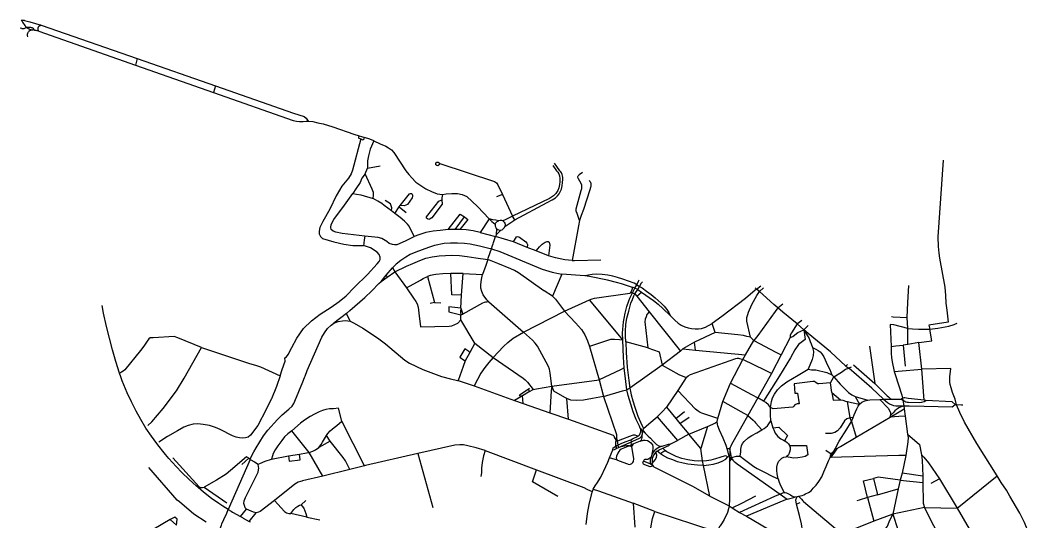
# Model space of a CAD drawing. Header units: millimetres. Extents: x 100812 to 106283, y 188082 to 193781.
# Drawn here: x 101367 to 105439, y 191755 to 193781 of the extents above; entities that cross this region are included whole.
import ezdxf

# ---------------------------------------------------------------- set-up
doc = ezdxf.new("R2010")
doc.units = ezdxf.units.MM
doc.layers.add('Layer1', color=7, linetype='Continuous')

msp = doc.modelspace()

# ---------------------------------------------------------------- linework, layer by layer
at = {"layer": 'Layer1'}
for p, q in [((101451.81, 193760.26), (101839.92, 193625.31)), ((101423.72, 193740.1), (101418.51, 193741.24)), ((101442.31, 193736.45), (101832.51, 193599.59)), ((101839.92, 193625.31), (101832.51, 193599.59)), ((101832.51, 193599.59), (102147.25, 193489.19)), ((101839.92, 193625.31), (102156.02, 193515.13)), ((102156.02, 193515.13), (102147.25, 193489.19)), ((102769.7, 193182.55), (102819.83, 193192.74)), ((102759.68, 193159.47), (102769.7, 193182.55)), ((103313.89, 193077.25), (103290.67, 193067.24)), ((103313.89, 193077.25), (103355.15, 192989.57)), ((102880.22, 192999.98), (102897.41, 193026.15)), ((102897.41, 193026.15), (102901.82, 193032.87)), ((102897.41, 193026.15), (102924.79, 193003.76)), ((102880.22, 192999.98), (102866.47, 193010.16)), ((103122.95, 192935.74), (103160.31, 192986.74)), ((103363.83, 192974.9), (103355.15, 192989.57)), ((103260.8, 192978.69), (103224.78, 192922.95)), ((103324.09, 192947.3), (103363.83, 192974.9)), ((103122.95, 192935.74), (103095.48, 192934.69)), ((103142.54, 192934.99), (103122.95, 192935.74)), ((103224.78, 192922.95), (103286.63, 192906.86)), ((103290.26, 192914.87), (103286.63, 192906.86)), ((103358.3, 192885.51), (103286.63, 192906.86)), ((103290.26, 192914.87), (103290.92, 192937.84)), ((103290.26, 192914.87), (103307.13, 192932.4)), ((103414.29, 192862.9), (103358.3, 192885.51)), ((103449.66, 192849.67), (103414.29, 192862.9)), ((103500.04, 192829.09), (103449.66, 192849.67)), ((102824.2, 192725.46), (102845.09, 192750.33)), ((102824.2, 192725.46), (102848.43, 192742.23)), ((102845.09, 192750.33), (102870.71, 192780.81)), ((102845.09, 192750.33), (102848.43, 192742.23)), ((102848.43, 192742.23), (102879.88, 192764.01)), ((102870.71, 192780.81), (102879.88, 192764.01)), ((102879.88, 192764.01), (102926.23, 192700.08)), ((103012.18, 192745.28), (103040.49, 192640.57)), ((103156.23, 192757.17), (103106.04, 192757.59)), ((103149.35, 192669.46), (103156.23, 192757.17)), ((103156.23, 192757.17), (103234.26, 192753.65)), ((103553.77, 192754.46), (103516.7, 192665.74)), ((103646.38, 192748.18), (103553.77, 192754.46)), ((103848.91, 192698.43), (103856.23, 192712.41)), ((103856.23, 192712.41), (103867.77, 192705.71)), ((103860.36, 192693.6), (103867.77, 192705.71)), ((104339.89, 192694.84), (104357.07, 192708.05)), ((103146.46, 192617.96), (103149.35, 192669.46)), ((103838.75, 192680.08), (103831.5, 192679.01)), ((103838.75, 192680.08), (103848.91, 192698.43)), ((103838.75, 192680.08), (103848.93, 192674.98)), ((103860.36, 192693.6), (103848.91, 192698.43)), ((103848.93, 192674.98), (103860.36, 192693.6)), ((103848.93, 192674.98), (103856.31, 192666.34)), ((103856.31, 192666.34), (103876.18, 192682.49)), ((103856.31, 192666.34), (103905.96, 192602.92)), ((103860.36, 192693.6), (103876.18, 192682.49)), ((104334.17, 192699.58), (104339.89, 192694.84)), ((104351.69, 192684.38), (104339.89, 192694.84)), ((104351.69, 192684.38), (104367.68, 192699.02)), ((103040.49, 192640.57), (103022.94, 192636.72)), ((103040.49, 192640.57), (103064.92, 192638.8)), ((103259.75, 192642.55), (103398.51, 192520.64)), ((104426.19, 192618.46), (104446.3, 192634.76)), ((102684.12, 192596.13), (102633.53, 192556.32)), ((102699.16, 192565.56), (102684.12, 192596.13)), ((103145.59, 192591.28), (103154.33, 192593.43)), ((103145.61, 192569.82), (103145.59, 192591.28)), ((103146.46, 192617.96), (103154.33, 192593.43)), ((103398.51, 192520.64), (103564.82, 192605.65)), ((103905.96, 192602.92), (104032.51, 192444.03)), ((104950.29, 192535.39), (104947.97, 192580.25)), ((104172.88, 192519.09), (104160.65, 192555.01)), ((104504.08, 192554.57), (104530.81, 192530.14)), ((104172.88, 192519.09), (104089.22, 192480.01)), ((104315.36, 192499.86), (104329.1, 192487.38)), ((104475.31, 192499.31), (104439.04, 192429.65)), ((104951.11, 192470.66), (104950.29, 192535.39)), ((103202.15, 192476.09), (103182.85, 192438.61)), ((103202.15, 192476.09), (103276.23, 192417.81)), ((103665.41, 192462.53), (103704.94, 192328.52)), ((103900.48, 192457.15), (103811.93, 192482.04)), ((104089.22, 192480.01), (104042.94, 192452.71)), ((104093.06, 192447.4), (104089.22, 192480.01)), ((104295.57, 192429.5), (104329.1, 192487.38)), ((104795.93, 192464.39), (104818.17, 192313.3)), ((104951.11, 192470.66), (104932.16, 192468.56)), ((104932.16, 192468.56), (104940.52, 192383.32)), ((104995.11, 192478.6), (104951.11, 192470.66)), ((105006.89, 192371.84), (104995.11, 192478.6)), ((103182.85, 192438.61), (103163.86, 192404.52)), ((104032.51, 192444.03), (103959.04, 192387.64)), ((104032.51, 192444.03), (104042.94, 192452.71)), ((104042.94, 192452.71), (104093.06, 192447.4)), ((104093.06, 192447.4), (104295.57, 192429.5)), ((104285.15, 192409.61), (104295.57, 192429.5)), ((104439.04, 192429.65), (104400.18, 192353.67)), ((103959.04, 192387.64), (103828.86, 192294.5)), ((104234.34, 192314.52), (104285.15, 192409.61)), ((104707.16, 192390.54), (104701.17, 192383.76)), ((104701.17, 192383.76), (104712.14, 192375.21)), ((104721.68, 192379.34), (104712.14, 192375.21)), ((104730.86, 192388.4), (104818.17, 192313.3)), ((104056.25, 192337.02), (104022.2, 192284.49)), ((104400.18, 192353.67), (104345.81, 192255.51)), ((104638.32, 192316.49), (104651.93, 192340.68)), ((104644.27, 192348.54), (104651.93, 192340.68)), ((105016.9, 192245.71), (105006.89, 192371.84)), ((103134.85, 192325.67), (103200.5, 192304.08)), ((103200.5, 192304.08), (103363.1, 192244.6)), ((103417.6, 192290.21), (103423.75, 192293.86)), ((103513.15, 192302.09), (103704.94, 192328.52)), ((103704.94, 192328.52), (103722.04, 192261.01)), ((103828.86, 192294.5), (103816.9, 192288.37)), ((104203.62, 192240.07), (104234.34, 192314.52)), ((104644.26, 192276.65), (104638.32, 192316.49)), ((103388.01, 192259.64), (103363.1, 192244.6)), ((103395.65, 192264.26), (103388.01, 192259.64)), ((103398.22, 192232.66), (103395.65, 192264.26)), ((103417.6, 192290.21), (103423.02, 192281.17)), ((103423.02, 192281.17), (103438.5, 192288.93)), ((103580.29, 192169.26), (103573.73, 192252.46)), ((104022.2, 192284.49), (103976.21, 192217.69)), ((104345.81, 192255.51), (104305.16, 192183.85)), ((104367.73, 192242.19), (104345.81, 192255.51)), ((104644.26, 192276.65), (104678.73, 192246.68)), ((104737.74, 192260.14), (104755.61, 192229.51)), ((104737.74, 192260.14), (104789.36, 192245.35)), ((104923.15, 192249.91), (104929.43, 192254.63)), ((104929.43, 192254.63), (104930.71, 192246.01)), ((103363.1, 192244.6), (103398.22, 192232.66)), ((103398.22, 192232.66), (103505.17, 192195.18)), ((103976.21, 192217.69), (104014.15, 192172.28)), ((104183.84, 192171.57), (104203.62, 192240.07)), ((104718.01, 192175), (104706.84, 192240.62)), ((104837.37, 192248.94), (104853.07, 192249.88)), ((104923.15, 192249.91), (104930.71, 192246.01)), ((104930.71, 192246.01), (104934.24, 192223.45)), ((104934.24, 192223.45), (104935.77, 192210.92)), ((105023.42, 192245.23), (105016.9, 192245.71)), ((105142.48, 192228.69), (105146.66, 192227.23)), ((103505.17, 192195.18), (103580.29, 192169.26)), ((103938.33, 192178.14), (104020.82, 192082.91)), ((104014.15, 192172.28), (104049.15, 192200.69)), ((104014.15, 192172.28), (104030.95, 192152.19)), ((104030.95, 192152.19), (104067.41, 192176.94)), ((104181.06, 192159.68), (104183.84, 192171.57)), ((104729.7, 192176.33), (104718.01, 192175)), ((104722.75, 192160.19), (104718.01, 192175)), ((104722.75, 192160.19), (104729.7, 192176.33)), ((104742.85, 192096.62), (104879.07, 192177.28)), ((104879.07, 192177.28), (104880.51, 192183.75)), ((104935.77, 192210.92), (104939.46, 192180.94)), ((104939.46, 192180.94), (104949.59, 192109.3)), ((102757.88, 191981.16), (102665.58, 192161.72)), ((103882.45, 192122.52), (103883.42, 192132.22)), ((104030.95, 192152.19), (104067.1, 192108.95)), ((104067.1, 192108.95), (104142.04, 192140.25)), ((104142.04, 192140.25), (104114.72, 192050.13)), ((104397.51, 192162.35), (104406.04, 192133.8)), ((104722.75, 192160.19), (104742.85, 192096.62)), ((102533.28, 192035.3), (102463.64, 192122.53)), ((102618.68, 192080.08), (102603.62, 192103.5)), ((103772.84, 192082.59), (103774.22, 192093.94)), ((103774.22, 192093.94), (103777.73, 192082.22)), ((104067.1, 192108.95), (104020.82, 192082.91)), ((104114.72, 192050.13), (104067.1, 192108.95)), ((102618.68, 192080.08), (102573.18, 192054.5)), ((103771.77, 192060.69), (103773.97, 192050.32)), ((103772.84, 192082.59), (103777.73, 192082.22)), ((103782.25, 192054.12), (103773.97, 192050.32)), ((103777.73, 192082.22), (103780.19, 192064.53)), ((103780.19, 192064.53), (103782.25, 192054.12)), ((103794.09, 192059.42), (103782.25, 192054.12)), ((103833.29, 192076.96), (103794.09, 192059.42)), ((103835.53, 192066.11), (103826.49, 192062.18)), ((103826.49, 192062.18), (103836.96, 192059.08)), ((103832.21, 192086.37), (103833.29, 192076.96)), ((103835.53, 192066.11), (103833.29, 192076.96)), ((103842.97, 192069.33), (103835.53, 192066.11)), ((103836.96, 192059.08), (103835.53, 192066.11)), ((103869.97, 192081.05), (103842.97, 192069.33)), ((103972.17, 192041.38), (103961.35, 192052.18)), ((103991.47, 192067.72), (104020.82, 192082.91)), ((104121.88, 192000.44), (104114.72, 192050.13)), ((104233.86, 192054.94), (104232.8, 192049.89)), ((104664.4, 192048.38), (104658.68, 192051.69)), ((102289.75, 192011.26), (102262.03, 191986.2)), ((102295.44, 192006.98), (102289.75, 192011.26)), ((102381.69, 192008.21), (102449.85, 192020.58)), ((102449.85, 192020.58), (102494.36, 192028.33)), ((102588.6, 191939.29), (102533.28, 192035.3)), ((102972.46, 192030.2), (103033.71, 191811.93)), ((103244.41, 192042.52), (103451.55, 191964.78)), ((103746.64, 192013.55), (103759.27, 192045.07)), ((103778.87, 192004.03), (103746.64, 192013.55)), ((103938.92, 192040.15), (103933.13, 192035.89)), ((103952.42, 192029.45), (103938.92, 192040.15)), ((104224.47, 192017.72), (104229.07, 192018.01)), ((104241.16, 192008.07), (104239.52, 192015.05)), ((104640.98, 192027.85), (104619.12, 192043.29)), ((104637.28, 192013.92), (104638.4, 192018.11)), ((104942.28, 192023.16), (104927.32, 191951.53)), ((102295.44, 192006.98), (102207.1, 191804.31)), ((102757.88, 191981.16), (102698.04, 191965.86)), ((103913.27, 191987.9), (103883.21, 191999.67)), ((103913.27, 191987.9), (103919.86, 191983.42)), ((103919.86, 191983.42), (103919.2, 191990.53)), ((103919.86, 191983.42), (103923.01, 191979.41)), ((104126.22, 191982.1), (104121.88, 192000.44)), ((104151.49, 191858.28), (104126.22, 191982.1)), ((102698.04, 191965.86), (102588.6, 191939.29)), ((104811.59, 191929.76), (104828.94, 191863.01)), ((104927.32, 191951.53), (104920.22, 191922.22)), ((105010.77, 191939.64), (104927.32, 191951.53)), ((105010.77, 191939.64), (105011.04, 191912.88)), ((105079.21, 191928.25), (105043.61, 191909.09)), ((105079.21, 191928.25), (105149.51, 191809.81)), ((105149.51, 191809.81), (105311.46, 191940.7)), ((102110.58, 191894.52), (102201.69, 191831.04)), ((103680.27, 191886.6), (103676.9, 191877.2)), ((104828.94, 191863.01), (104912.1, 191887.81)), ((104912.1, 191887.81), (104890.05, 191786.11)), ((104920.22, 191922.22), (104912.1, 191887.81)), ((104920.22, 191922.22), (105011.04, 191912.88)), ((104435.43, 191866.84), (104464.22, 191845.92)), ((104497.97, 191855.42), (104503.76, 191856.87)), ((104503.76, 191856.87), (104509.57, 191857.97)), ((104828.94, 191863.01), (104787.73, 191852.78)), ((104787.73, 191852.78), (104813.5, 191757.75)), ((102257.18, 191775.81), (102280.57, 191806.19)), ((102500.89, 191822.72), (102520.57, 191840.68)), ((103842.43, 191829.69), (103848.1, 191733.62)), ((103929.2, 191796.65), (103842.43, 191829.69)), ((104229.11, 191819.37), (104240.98, 191811.49)), ((104515.37, 191830.74), (104502.03, 191825.59)), ((105017.48, 191812.99), (104890.05, 191786.11)), ((105017.48, 191812.99), (105149.51, 191809.81)), ((101973.3, 191764.19), (101906.72, 191724.8)), ((101998.29, 191741.32), (101973.3, 191764.19)), ((102291.86, 191756.55), (102319.28, 191791.48)), ((102524.65, 191773.61), (102460.25, 191787.72)), ((102524.65, 191773.61), (102576.83, 191762.52)), ((104271.11, 191791.89), (104299.04, 191777.28)), ((104890.05, 191786.11), (104813.5, 191757.75)), ((104890.05, 191786.11), (104958.89, 191577.72)), ((104813.5, 191757.75), (104729.57, 191723.01))]:
    msp.add_line(p, q, dxfattribs=at)
for points in [[(101393.82, 193751.5), (101391.97, 193752.32), (101390.53, 193753.9), (101388.9, 193755.88), (101386.84, 193758.58), (101377.39, 193772.44), (101375.37, 193775.29), (101373.12, 193777.89), (101371.17, 193780.73), (101374.7, 193780.66), (101377.18, 193780.46), (101379.8, 193780.5), (101382.65, 193780.44), (101384.43, 193779.88), (101405.59, 193774.34), (101451.81, 193760.26)], [(101451.81, 193760.26), (101447.27, 193758.24), (101445.6, 193757.46), (101444.29, 193756.77), (101443.08, 193755.93), (101441.74, 193754.78), (101440.26, 193752.92), (101439.33, 193751.37), (101438.68, 193749.49), (101438.13, 193747.65), (101438.1, 193745.94), (101438.31, 193743.98), (101438.86, 193742.04), (101439.44, 193740.35), (101440.27, 193738.87), (101441.24, 193737.58), (101442.31, 193736.45)], [(101367.07, 193749.82), (101371.78, 193748.05), (101374.36, 193747.35), (101377.37, 193747.06), (101380.02, 193747.15), (101382.75, 193747.33), (101385.79, 193748.22), (101388.76, 193749.55), (101393.82, 193751.5)], [(101393.82, 193751.5), (101395.9, 193751.99), (101398.2, 193752.51), (101401.64, 193752.73), (101404.07, 193752.74), (101406.72, 193752.44), (101409.36, 193752.05), (101411.84, 193751.43), (101413.95, 193750.64), (101416.78, 193749.26), (101418.93, 193747.8), (101421.32, 193744.89), (101423.72, 193740.1)], [(101393.82, 193751.5), (101396.8, 193748.69), (101399.78, 193746.75), (101403.34, 193745.13), (101406.75, 193743.68), (101410.23, 193742.63), (101413.54, 193741.95), (101418.51, 193741.24)], [(101418.51, 193741.24), (101414.79, 193740.94), (101411.56, 193740.46), (101408.75, 193739.66), (101406.11, 193738.32), (101404, 193736.95), (101402.55, 193735.75), (101401.02, 193734.11), (101399.24, 193731.84), (101397.96, 193729.84), (101397.06, 193727.99), (101396.28, 193725.7), (101395.85, 193723.85), (101395.72, 193721.22), (101395.77, 193718.69), (101396.07, 193713.97)], [(101442.31, 193736.45), (101435.22, 193737.97), (101431.39, 193738.4), (101426.71, 193739.37), (101423.72, 193740.1)], [(102156.02, 193515.13), (102470.23, 193405.71), (102513.82, 193391.19), (102521.54, 193384.76), (102529.26, 193372.54)], [(102147.25, 193489.19), (102469.83, 193376.05), (102482.29, 193372.53), (102495.16, 193371.25), (102509.32, 193371.25), (102521.54, 193372.53), (102529.26, 193372.54)], [(102529.26, 193372.54), (102549.21, 193371.26), (102569.16, 193366.75), (102589.75, 193361.6), (102628.88, 193349.97), (102714.68, 193320.16), (102735.65, 193313.87)], [(102735.65, 193313.87), (102733.42, 193307.49), (102733.42, 193305.13), (102734.6, 193303.56), (102742.48, 193300.87)], [(102735.65, 193313.87), (102745.75, 193310.85), (102757.77, 193306.7)], [(102742.48, 193300.87), (102708.54, 193174.65), (102703.16, 193159.85), (102693.19, 193142.77), (102666.39, 193109.62), (102656.18, 193094.06), (102643.4, 193071.12), (102617.58, 193017.81), (102588.45, 192967.05), (102576.43, 192943.6), (102573.6, 192928.79), (102574.35, 192917.56), (102579.68, 192907.09), (102588.07, 192899.17), (102633.12, 192885.82), (102674.36, 192876.31), (102710.01, 192870.65), (102753.56, 192870.83)], [(102742.48, 193300.87), (102750.7, 193298.07), (102753.05, 193298.47), (102755.8, 193300.81), (102757.77, 193306.7)], [(102794.42, 193293.03), (102778.18, 193300), (102757.77, 193306.7)], [(102794.42, 193293.03), (102780.66, 193260.19), (102773.02, 193232.45), (102768.69, 193212.34), (102769.7, 193182.55)], [(102794.42, 193293.03), (102820.42, 193281.53), (102843.8, 193271.78), (102854.72, 193265.13), (102865.64, 193257.21), (102875.78, 193246.73), (102923.63, 193172.39), (102935.55, 193157.33), (102947.79, 193143.6), (102964.87, 193127.08), (102984.24, 193112.6), (103004.87, 193099.64), (103027.29, 193088.22), (103050.71, 193079.37), (103072.67, 193076.02)], [(103061.85, 193201.66), (103057.77, 193196.06), (103053.7, 193193.01), (103049.38, 193194.02), (103045.05, 193196.82), (103044.8, 193201.91), (103046.58, 193205.48), (103049.89, 193207.01), (103055.23, 193206.75), (103058.03, 193204.21), (103061.85, 193201.66)], [(103061.85, 193201.66), (103281.89, 193128.55), (103289.54, 193123.22), (103294.9, 193116.11), (103313.89, 193077.25)], [(103517.16, 193193.55), (103532.38, 193172.3), (103537.27, 193166.34), (103541.87, 193159.48), (103544.68, 193151.58), (103545.97, 193141.64), (103545.75, 193127.64), (103544.24, 193116.41), (103541.98, 193102.9), (103537.42, 193092.44), (103529.81, 193080.21), (103520.67, 193071.51), (103503.9, 193060.52), (103355.15, 192989.57)], [(103363.83, 192974.9), (103494.77, 193044.45), (103515.36, 193054.95), (103527.81, 193063.64), (103536.7, 193071.8), (103543.05, 193078.95), (103547.86, 193087.38), (103552.42, 193098.6), (103554.94, 193111.08), (103556.95, 193124.59), (103557.69, 193136.83), (103557.67, 193144.98), (103556.64, 193152.63), (103554.85, 193157.72), (103552.29, 193163.57), (103549.48, 193168.15), (103545.87, 193172.3), (103524.5, 193202.98)], [(105092.88, 193215.88), (105072.41, 192905.82), (105073.37, 192865.96), (105075.5, 192840.25), (105078.1, 192819.76), (105099.9, 192702.6), (105103.07, 192669.14), (105104.49, 192637.25), (105107.69, 192609.86), (105113.37, 192561.3), (105036, 192549.19), (105039.33, 192532.16)], [(102759.68, 193159.47), (102746.05, 193142.05), (102739.95, 193125.73), (102721.66, 193099.72), (102709.71, 193080.34)], [(102792.66, 193060.54), (102793.16, 193073.29), (102794.17, 193084.24), (102788.56, 193098), (102759.68, 193159.47)], [(103625.7, 192970.99), (103615.66, 192999.42), (103612.35, 193009.86), (103612.34, 193018.27), (103632.66, 193093.02), (103634.53, 193101.42), (103634.66, 193108.25), (103634.07, 193114.73), (103631.6, 193120.48), (103621.67, 193140.1), (103619.12, 193145.34), (103618.93, 193149.36), (103619.62, 193152.32), (103621.91, 193155.14), (103624.08, 193156.9), (103637.1, 193166.58)], [(103663.96, 193134.58), (103667.46, 193129.68), (103669.51, 193125.94), (103671.2, 193119.4), (103671.66, 193113.8), (103671.5, 193111.87), (103670.31, 193105.32), (103667.46, 193096.06), (103640.93, 193016.7), (103631.93, 192991.16), (103625.7, 192970.99)], [(102757.96, 192908.09), (102667.31, 192919.46), (102640.83, 192924.6), (102630.65, 192928.45), (102623.02, 192934.84), (102621.26, 192942.77), (102622.3, 192956.03), (102634.05, 192975.93), (102676.04, 193033.9), (102703.29, 193071.5), (102709.71, 193080.34)], [(102709.71, 193080.34), (102725.49, 193078.06), (102742.53, 193075.02), (102792.66, 193060.54)], [(102901.82, 193032.87), (102939.43, 193079.55), (102943.25, 193081.08), (102947.06, 193080.32), (102949.61, 193078.53), (102951.14, 193074.47), (102951.14, 193069.62), (102949.62, 193063.76), (102930.56, 193036.22), (102923.95, 193033.41), (102916.83, 193031.1), (102901.82, 193032.87)], [(103072.67, 193076.02), (103069.69, 193062.61), (103069.44, 193055.72)], [(103072.67, 193076.02), (103086.72, 193079.19), (103109.62, 193080.98), (103132.51, 193081.27), (103151.6, 193077.2), (103169.92, 193068.06), (103213.2, 193027.83), (103260.8, 192978.69)], [(102866.47, 193010.16), (102836.44, 193032.04), (102826.76, 193040.95), (102811.49, 193050.11), (102792.66, 193060.54)], [(102866.47, 193010.16), (102867.23, 193023.15), (102865.44, 193030.3), (102862.13, 193038.95), (102840.75, 193052.94)], [(103069.44, 193055.72), (103070.47, 193037.37), (103028.79, 192982.54), (103022.95, 192978.71), (103016.84, 192975.65), (103010.99, 192977.93), (103007.68, 192981.51), (103007.93, 192986.34), (103013.52, 192993.75), (103057.24, 193049.34), (103069.44, 193055.72)], [(102957.62, 192906.53), (102937.24, 192948.81), (102930.87, 192956.7), (102918.14, 192969.43), (102901.6, 192984.2), (102880.22, 192999.98)], [(103095.48, 192934.69), (103143.77, 192997.69), (103160.31, 192986.74)], [(103160.31, 192986.74), (103174.06, 192975.29), (103142.54, 192934.99)], [(103355.15, 192989.57), (103340.81, 192982.47), (103333.39, 192978.59), (103325.17, 192974.98), (103315.94, 192970.09)], [(103260.8, 192978.69), (103270.86, 192967.97), (103278.06, 192961.74), (103285.05, 192956.21)], [(103299.21, 192970.53), (103286.9, 192972.45), (103275.58, 192974.48), (103260.8, 192978.69)], [(103285.05, 192956.21), (103284.64, 192951.99), (103285.43, 192948.08), (103287.02, 192943.36), (103289.42, 192939.15), (103290.92, 192937.84)], [(103285.05, 192956.21), (103286.57, 192961.22), (103289.68, 192965.22), (103292.8, 192968.14), (103299.21, 192970.53)], [(103315.94, 192970.09), (103311.23, 192971.4), (103304.32, 192971.52), (103299.21, 192970.53)], [(103307.13, 192932.4), (103312.54, 192934.5), (103319.07, 192939.29), (103322.18, 192942.69), (103324.09, 192947.3)], [(103315.94, 192970.09), (103320.63, 192965.56), (103323.33, 192960.74), (103324.71, 192954.32), (103324.09, 192947.3)], [(103625.7, 192970.99), (103621.5, 192949.81), (103596.17, 192810.26)], [(102757.96, 192908.09), (102756.3, 192892.98), (102754.76, 192880.58), (102754.53, 192879.08), (102753.56, 192870.83)], [(102957.62, 192906.53), (102956.05, 192905.74), (102921.72, 192888.32), (102887.49, 192873.79), (102877.8, 192872.71), (102869.7, 192874.23), (102857.48, 192879.1), (102846.8, 192886.77), (102827.21, 192899.07), (102812.7, 192902.66), (102757.96, 192908.09)], [(103095.48, 192934.69), (103062.16, 192931.86), (103034.94, 192928.02), (103005.18, 192923.14), (102976.95, 192914.2), (102957.62, 192906.53)], [(103224.78, 192922.95), (103196.22, 192929.96), (103167.73, 192933.74), (103142.54, 192934.99)], [(103269.54, 192856.63), (103274.45, 192871.28), (103276.33, 192876.9), (103278.17, 192882.38), (103282.08, 192895.34), (103286.63, 192906.86)], [(103290.92, 192937.84), (103295.92, 192934.92), (103302.52, 192932.91), (103307.13, 192932.4)], [(103358.3, 192885.51), (103371.01, 192905.91), (103375.08, 192907.19), (103382.97, 192903.64), (103408.93, 192884.8), (103412.24, 192879.96), (103414.79, 192874.62), (103414.29, 192862.9)], [(102416.4, 192344.52), (102424.9, 192369.49), (102436.37, 192403.19), (102435.63, 192416.47), (102442.52, 192421.3), (102448.9, 192430.23), (102463.47, 192459.06), (102483.92, 192497.05), (102510.98, 192535.04), (102542.62, 192566.39), (102578.58, 192593.39), (102622.95, 192621.91), (102655.34, 192644.32), (102683.65, 192667.01), (102717.08, 192701.92), (102769.39, 192753.92), (102807.92, 192796.49), (102817.11, 192805.92), (102820.43, 192813.56), (102820.71, 192823.26), (102816.65, 192833.98), (102807.76, 192843.7), (102781.81, 192861.35), (102753.56, 192870.83)], [(103269.54, 192856.63), (103259.87, 192859.17), (103221.71, 192868.05), (103183.8, 192875.91), (103160.65, 192878.19), (103132.92, 192880.45), (103104.68, 192879.92), (103078.99, 192878.1), (103040.32, 192870.43), (103015.15, 192862.76), (102964.03, 192843.34), (102941.14, 192834.14), (102923.59, 192824.19), (102904.01, 192810.4), (102885.71, 192794.84), (102870.71, 192780.81)], [(103449.66, 192849.67), (103463.38, 192865.74), (103474.82, 192876.45), (103487.03, 192884.62), (103494.4, 192887.18), (103498.98, 192886.41), (103503.31, 192883.87), (103503.82, 192879.28), (103505.61, 192871.65), (103500.04, 192829.09)], [(102879.88, 192764.01), (102927.18, 192787.74), (102952.36, 192797.96), (102980.33, 192810.74), (103004.24, 192819.17), (103030.18, 192825.32), (103058.62, 192828.89), (103083.6, 192830.71), (103109.8, 192831.24), (103140.59, 192830.26), (103171.88, 192826.47), (103206.23, 192820.89), (103254.56, 192814.06)], [(103254.56, 192814.06), (103256.15, 192819.76), (103264.87, 192843), (103269.54, 192856.63)], [(103269.54, 192856.63), (103303.38, 192846.72), (103475.15, 192775.29), (103514.85, 192763.09), (103540.62, 192757.38), (103553.77, 192754.46)], [(103596.17, 192810.26), (103565.94, 192813.09), (103528.29, 192821.46), (103500.04, 192829.09)], [(103254.56, 192814.06), (103246.95, 192789.85), (103234.26, 192753.65)], [(103516.7, 192665.74), (103482.3, 192687.59), (103481.83, 192687.88), (103379.26, 192760.67), (103362.97, 192769.31), (103347.7, 192776.44), (103296.04, 192797.79), (103254.56, 192814.06)], [(103596.17, 192810.26), (103605.37, 192809.81), (103711.71, 192813.23)], [(102926.23, 192700.08), (102982.68, 192730.97), (102994.12, 192737.61), (103012.18, 192745.28)], [(103106.04, 192757.59), (103073.23, 192756.54), (103045.5, 192752.95), (103022.61, 192748.85), (103012.18, 192745.28)], [(103149.35, 192669.46), (103110.17, 192671.72), (103106.04, 192757.59)], [(103259.75, 192642.55), (103253.67, 192647.91), (103251.43, 192650.83), (103236.1, 192670.83), (103230.49, 192684.58), (103226.67, 192698.08), (103226.4, 192713.38), (103229.44, 192733.76), (103234.26, 192753.65)], [(103856.23, 192712.41), (103852.38, 192714.64), (103846.43, 192718.09), (103799.84, 192735), (103778.97, 192741.81), (103760.13, 192746.32), (103739.78, 192750.33), (103717.39, 192753.81), (103692.22, 192755), (103676.46, 192753.67), (103646.38, 192748.18)], [(103839.78, 192701.33), (103794.46, 192715.71), (103775.12, 192721.29), (103738.73, 192730.94), (103665.71, 192744.89), (103646.38, 192748.18)], [(102684.12, 192596.13), (102698.62, 192608.13), (102758.87, 192660.16), (102786.83, 192688.22), (102815.05, 192717.57), (102824.2, 192725.46)], [(102926.23, 192700.08), (102955.26, 192658.06), (102964.17, 192644.83), (102969.27, 192635.39), (102973.6, 192621.65), (102977.18, 192596.93), (102982.82, 192542.65), (103099.07, 192545.31), (103109.76, 192546.86), (103122.22, 192551.45), (103133.92, 192556.81), (103145.61, 192569.82)], [(103839.78, 192701.33), (103836.11, 192691.43), (103831.5, 192679.01)], [(103848.91, 192698.43), (103841.66, 192700.73), (103839.78, 192701.33)], [(103856.23, 192712.41), (103863.43, 192726.16), (103866.46, 192731.96)], [(103867.77, 192705.71), (103876.11, 192719.34), (103879.14, 192724.29)], [(103867.77, 192705.71), (103878.27, 192699.61), (103896.37, 192686.68), (103914.22, 192672.71), (103930.54, 192659.53), (103943.03, 192649.12), (103955.02, 192637.69), (103967.27, 192624.99), (103977.74, 192612.8), (103985.92, 192600.6), (103990.94, 192587.71)], [(104947.97, 192580.25), (104951.13, 192640.23), (104954.75, 192708.68)], [(103516.7, 192665.74), (103527.9, 192653.27), (103564.82, 192605.65)], [(103665.53, 192650.85), (103675.96, 192655.19), (103685.37, 192657.5), (103828.8, 192678.61), (103831.5, 192679.01)], [(103800.48, 192488.65), (103798.84, 192516.3), (103799.54, 192532.36), (103801.02, 192546.39), (103803, 192562.19), (103805.28, 192575.9), (103809.99, 192597.14), (103816.57, 192623.88), (103824.57, 192646.94), (103828.81, 192658.24), (103838.75, 192680.08)], [(103811.93, 192482.04), (103810.83, 192504.61), (103810.5, 192524.5), (103812.95, 192551.01), (103816.93, 192577.03), (103824.2, 192605.87), (103832.98, 192637.51), (103838.78, 192653.06), (103844.32, 192667.37), (103848.93, 192674.98)], [(103876.18, 192682.49), (103924.5, 192648.57), (103943.08, 192633.54), (103961.16, 192615.97), (103990.94, 192587.71)], [(104339.89, 192694.84), (104325.11, 192682.25), (104295.14, 192657.07), (104199.55, 192583.58), (104160.65, 192555.01)], [(104315.36, 192499.86), (104301.32, 192564.83), (104301.31, 192580.12), (104304.61, 192592.11), (104307.65, 192601.78), (104321.62, 192632.9), (104340.6, 192668.05), (104351.69, 192684.38)], [(104426.19, 192618.46), (104410.09, 192632.7), (104351.69, 192684.38)], [(101768.23, 192354.4), (101753.04, 192402.76), (101740.03, 192449.88), (101715.79, 192542.87), (101703.54, 192597.14), (101697.74, 192628.35)], [(103146.46, 192617.96), (103097.49, 192622.28), (103097.51, 192603.42), (103145.59, 192591.28)], [(103259.75, 192642.55), (103251.4, 192642.24), (103245.39, 192641.55), (103240.07, 192639.95), (103233.97, 192637.1), (103154.33, 192593.43)], [(103564.82, 192605.65), (103650.78, 192644.98), (103665.53, 192650.85)], [(103800.48, 192488.65), (103787.56, 192504.19), (103665.53, 192650.85)], [(104426.19, 192618.46), (104415.66, 192603.93), (104345.12, 192506.51), (104329.1, 192487.38)], [(104504.08, 192554.57), (104446.35, 192601.93), (104426.19, 192618.46)], [(103146.46, 192617.96), (103145.33, 192602.19), (103145.59, 192591.28)], [(103564.82, 192605.65), (103609.63, 192558.56), (103633.82, 192531.81), (103647.06, 192510.42), (103657.26, 192485.21), (103665.41, 192462.53)], [(103905.96, 192602.92), (103897.58, 192591.45), (103893.77, 192582.28), (103890.72, 192573.09), (103888.7, 192561.88), (103900.48, 192457.15)], [(103990.94, 192587.71), (104010.54, 192568.88), (104023.78, 192557.42), (104035.24, 192549.53), (104050, 192541.9), (104063.74, 192538.09), (104077.47, 192535.56), (104092.23, 192534.3), (104105.97, 192534.58), (104117.67, 192535.6), (104133.44, 192541.22), (104160.65, 192555.01)], [(104884.95, 192583.84), (104891.94, 192583.16), (104947.97, 192580.25)], [(102295.44, 192006.98), (102295.95, 192008.24), (102302.02, 192023.06), (102310.64, 192037.59), (102319.26, 192053.41), (102349.95, 192101.89), (102366.44, 192124.86), (102405.79, 192168.27), (102425.09, 192186.65), (102451.76, 192209.15), (102465.73, 192221.66), (102472.58, 192231.86), (102476.37, 192241.55), (102508.53, 192320.1), (102514.9, 192336.97), (102517.21, 192343.09), (102525.81, 192365.86), (102585.49, 192500.72), (102595.4, 192518.57), (102608.11, 192535.16), (102622.6, 192548.41), (102633.53, 192556.32)], [(102633.53, 192556.32), (102650.31, 192563.22), (102668.88, 192566.81), (102681.09, 192567.85), (102699.16, 192565.56)], [(102699.16, 192565.56), (102715.44, 192556.91), (102750.31, 192536.81), (102809.87, 192497.64), (102842.45, 192472.94), (102919.83, 192407.53), (102938.41, 192395.57), (102993.38, 192370.14), (103067.93, 192342.18), (103104.83, 192332.53), (103133.18, 192326.06), (103134.85, 192325.67)], [(103202.15, 192476.09), (103199.66, 192480.21), (103145.61, 192569.82)], [(104504.08, 192554.57), (104481.42, 192517.3), (104476.24, 192508.22), (104475.31, 192499.31)], [(104504.08, 192554.57), (104511.73, 192560.68), (104522.64, 192569.37)], [(104548.35, 192546.97), (104537.76, 192536.81), (104530.81, 192530.14)], [(104950.29, 192535.39), (104894.51, 192550.55), (104880.19, 192551.51), (104883.7, 192463.2)], [(105039.33, 192532.16), (105071.64, 192536.52), (105116.91, 192545.23), (105137.32, 192552.07), (105141.22, 192553.37), (105150.08, 192556.42)], [(102099.53, 192458.58), (102003.33, 192497.78), (101988.82, 192502.64), (101904.26, 192498.17), (101891.78, 192497.17), (101886.68, 192493.09), (101879.53, 192484.95), (101866.25, 192463.77), (101852.97, 192446.7), (101789.63, 192369.17), (101782.84, 192363.35), (101775.84, 192358.72), (101768.23, 192354.4)], [(103276.23, 192417.81), (103318.93, 192462.45), (103336.47, 192478.53), (103357.32, 192496.12), (103398.51, 192520.64)], [(103513.15, 192302.09), (103506.5, 192354.83), (103503.94, 192371.39), (103499.61, 192382.09), (103455.54, 192463.85), (103446.88, 192476.85), (103435.42, 192488.81), (103398.51, 192520.64)], [(104315.36, 192499.86), (104300.6, 192503.66), (104287.11, 192507.47), (104264.22, 192509.24), (104172.88, 192519.09)], [(104530.81, 192530.14), (104535.89, 192491.68), (104509.37, 192470.28), (104494.3, 192449.38), (104477.43, 192417.49), (104432.73, 192344.3), (104367.73, 192242.19)], [(104475.31, 192499.31), (104485.95, 192503.69), (104495.02, 192510.16), (104506.68, 192519.23), (104530.81, 192530.14)], [(104530.81, 192530.14), (104552.37, 192494.83), (104556.41, 192483.48), (104560.09, 192473.18), (104566.5, 192458.67)], [(104701.17, 192383.76), (104638.69, 192440.81), (104548.13, 192515.26), (104530.81, 192530.14)], [(104950.29, 192535.39), (104969.88, 192533.62), (104993.8, 192532.63), (105014.66, 192532.14), (105039.33, 192532.16)], [(104995.11, 192478.6), (105047.51, 192485.53), (105039.33, 192532.16)], [(101882.58, 192143.09), (101899.04, 192158.45), (101943.97, 192212.24), (101998.35, 192283.63), (102029.26, 192334.37), (102099.53, 192458.58)], [(102099.53, 192458.58), (102292.71, 192393.7), (102317.4, 192387.29), (102338.02, 192380.37), (102416.4, 192344.52)], [(103800.48, 192488.65), (103786.85, 192489.78), (103767.15, 192491.43), (103750.36, 192491.15), (103665.41, 192462.53)], [(103806.16, 192376.28), (103803.07, 192419.85), (103800.48, 192488.65)], [(103811.93, 192482.04), (103813.49, 192438.97), (103818.04, 192379.7), (103818.11, 192378.84), (103821.19, 192347.49), (103824, 192325.07), (103828.86, 192294.5)], [(103900.48, 192457.15), (103947.3, 192441.4), (103959.04, 192387.64)], [(104329.1, 192487.38), (104418.43, 192440.47), (104439.04, 192429.65)], [(104566.5, 192458.67), (104570.12, 192443.13), (104568.39, 192426.81), (104565.14, 192410.49), (104548.48, 192370.65)], [(104566.5, 192458.67), (104579.76, 192452.09), (104588.94, 192447.03), (104596.6, 192441.19), (104604.01, 192433.57), (104611.43, 192421.1), (104626.82, 192386.99), (104636.05, 192369.42), (104644.27, 192348.54)], [(104883.7, 192463.2), (104902.07, 192465.23), (104932.16, 192468.56)], [(104883.7, 192463.2), (104884.23, 192434.66), (104885.51, 192418.1), (104887.3, 192400.52), (104895.47, 192362.3)], [(103182.85, 192438.61), (103177.83, 192441.96), (103162.49, 192453.29), (103141.7, 192419.65), (103157.39, 192409.07), (103163.86, 192404.52)], [(103276.23, 192417.81), (103258.94, 192398.17), (103243.69, 192378.53), (103226.92, 192354.56), (103200.5, 192304.08)], [(103276.23, 192417.81), (103397.87, 192334.72), (103406.09, 192328.14), (103414.82, 192318.24), (103438.5, 192288.93)], [(104056.25, 192337.02), (104064.39, 192344.43), (104074.05, 192349.01), (104256.15, 192413.93), (104262.25, 192415.71), (104267.09, 192415.71), (104285.15, 192409.61)], [(103163.86, 192404.52), (103156.18, 192382.01), (103134.85, 192325.67)], [(103806.16, 192376.28), (103790.88, 192369.07), (103704.94, 192328.52)], [(103816.9, 192288.37), (103812.05, 192321.75), (103806.16, 192376.28)], [(103959.04, 192387.64), (104026.48, 192349.73), (104056.25, 192337.02)], [(104400.18, 192353.67), (104376.37, 192365.25), (104285.15, 192409.61)], [(104651.93, 192340.68), (104682.92, 192359.13), (104699.24, 192371.37), (104712.14, 192375.21)], [(104853.07, 192249.88), (104805.78, 192294.18), (104712.14, 192375.21)], [(105146.66, 192227.23), (105142.57, 192250.67), (105131.36, 192277.16), (105125.49, 192296.01), (105122.43, 192309.27), (105120.9, 192318.18), (105120.13, 192329.13), (105120.63, 192339.59), (105123.91, 192374.25), (105006.89, 192371.84)], [(102207.1, 191804.31), (102185.53, 191817.47), (102169.25, 191828.41), (102139.99, 191849.28), (102107.43, 191874.19), (102085.33, 191892.94), (102077.15, 191899.89), (102049.92, 191925.09), (102020.15, 191953.59), (101996.23, 191978.02), (101967.47, 192010.34), (101954.27, 192026), (101942.78, 192039.61), (101928.17, 192058.85), (101918.6, 192071.44), (101896.96, 192101.22), (101875.07, 192132.8), (101854.19, 192167.68), (101835.34, 192201.04), (101816.24, 192238.72), (101799.43, 192275.14), (101779.3, 192323.79), (101773.38, 192340.23), (101768.23, 192354.4)], [(102416.4, 192344.52), (102402.05, 192300.64), (102381.33, 192251.4), (102380.71, 192250.13), (102360.37, 192208.05), (102326.38, 192144.29), (102297.52, 192104.77), (102287.83, 192096.36), (102277.13, 192093.82), (102265.67, 192092.81), (102252.17, 192094.36), (102239.44, 192096.42), (102224.93, 192102.06), (102174.3, 192127.66), (102155.47, 192135.1), (102131.54, 192143.55), (102106.34, 192148.19), (102084.44, 192150), (102065.08, 192149.27), (102045.97, 192144.19), (102028.38, 192137.32), (102001.87, 192121.79), (101961.59, 192099.39), (101926.9, 192075.71)], [(104396.31, 192215.89), (104400.04, 192241.15), (104404.82, 192254.93), (104413.17, 192270.76), (104424.31, 192287.37), (104441.05, 192304.51), (104462.12, 192319.37), (104507.84, 192347.32), (104548.48, 192370.65)], [(104548.48, 192370.65), (104561.98, 192369.17), (104579.29, 192367.95), (104623.87, 192357.91), (104644.27, 192348.54)], [(104651.93, 192340.68), (104677.74, 192311.18), (104698.18, 192290.34), (104711.97, 192276.62), (104724.98, 192266.98), (104737.74, 192260.14)], [(104895.47, 192362.3), (104911.64, 192363.69), (105006.89, 192371.84)], [(104895.47, 192362.3), (104899.04, 192349.31), (104926.6, 192266.22), (104929.43, 192254.63)], [(103438.5, 192288.93), (103451.09, 192291.59), (103513.15, 192302.09)], [(103513.15, 192302.09), (103511.35, 192283.03), (103505.17, 192195.18)], [(103513.15, 192302.09), (103520.75, 192283.58), (103573.73, 192252.46)], [(103828.86, 192294.5), (103833.96, 192268), (103840.09, 192243.55), (103847.99, 192217.3), (103860.99, 192181.89), (103871.44, 192156.92), (103879.6, 192139.6), (103883.42, 192132.22)], [(104234.34, 192314.52), (104320.24, 192269.04), (104345.81, 192255.51)], [(104638.32, 192316.49), (104591.81, 192312.23), (104587.99, 192312.21), (104580.61, 192316.27), (104573.98, 192320.83), (104567.37, 192321.82), (104491.38, 192311.86), (104494.06, 192273.63), (104505.5, 192274.7), (104511.75, 192231.64), (104504.38, 192230.86), (104495.24, 192226.74), (104490.68, 192222.13), (104487.14, 192217.53), (104407.07, 192210.87), (104396.31, 192215.89)], [(104818.17, 192313.3), (104867.65, 192264.02), (104872.36, 192259.02), (104876.17, 192255.85), (104879.88, 192253.05), (104885.84, 192250.54)], [(103388.01, 192259.64), (103382.95, 192266.95), (103417.6, 192290.21)], [(103395.65, 192264.26), (103419.81, 192279.57), (103423.02, 192281.17)], [(103722.04, 192261.01), (103678.29, 192252.56), (103640.9, 192246.66), (103614.7, 192244.59), (103590.27, 192245.59), (103573.73, 192252.46)], [(103722.04, 192261.01), (103798.4, 192283.03), (103816.9, 192288.37)], [(103722.04, 192261.01), (103775.13, 192106.78), (103774.22, 192093.94)], [(103870.7, 192132.71), (103867.17, 192140.32), (103854.64, 192167.36), (103842.16, 192198.44), (103832.21, 192229.51), (103821.76, 192265.45), (103816.9, 192288.37)], [(104183.84, 192171.57), (104119.45, 192193.35), (104112.58, 192196.4), (104104.94, 192200.99), (104094.25, 192209.65), (104022.2, 192284.49)], [(104644.26, 192276.65), (104649.21, 192245.56), (104678.73, 192246.68)], [(105016.9, 192245.71), (104951.69, 192253.37), (104945.73, 192254), (104939.15, 192254.93), (104934.13, 192254.93), (104929.43, 192254.63)], [(102665.58, 192161.72), (102651.74, 192213.41), (102632.4, 192211.59), (102615.36, 192211.05), (102601.62, 192207.96), (102587.89, 192204.1), (102574.16, 192198.46), (102554.85, 192189.25), (102537.31, 192179.52), (102515.46, 192164.7), (102498.94, 192152.43), (102463.64, 192122.53)], [(103976.21, 192217.69), (103959.18, 192199.06), (103938.33, 192178.14)], [(104305.16, 192183.85), (104278.05, 192198.86), (104203.62, 192240.07)], [(104396.31, 192215.89), (104387.87, 192227.08), (104377.14, 192236.49), (104367.73, 192242.19)], [(104397.51, 192162.35), (104395.9, 192186.83), (104395.84, 192203.65), (104396.31, 192215.89)], [(104678.73, 192246.68), (104687.9, 192245.94), (104699.62, 192242.43), (104706.84, 192240.62)], [(104706.84, 192240.62), (104722.8, 192236.63), (104755.61, 192229.51)], [(104729.7, 192176.33), (104734.57, 192187.08), (104744.73, 192211.04), (104750.06, 192222.25), (104755.61, 192229.51)], [(104755.61, 192229.51), (104765.06, 192237.56), (104777.01, 192243.18), (104789.36, 192245.35)], [(104789.36, 192245.35), (104797.36, 192246.76), (104837.37, 192248.94)], [(104837.37, 192248.94), (104871.14, 192213.39), (104877.22, 192203.94), (104880.6, 192195.15), (104881.27, 192186.71), (104880.51, 192183.75)], [(104853.07, 192249.88), (104872.99, 192250.54), (104885.84, 192250.54)], [(104853.07, 192249.88), (104868.28, 192236.75), (104877.06, 192230.78), (104892.43, 192224.2), (104901.75, 192223.23), (104924.99, 192223.17), (104934.24, 192223.45)], [(104934.24, 192223.45), (104920.65, 192218.25), (104915, 192215.43), (104909.36, 192211.35), (104905.6, 192207.9), (104898.7, 192202.25), (104891.49, 192195.35), (104886.78, 192190.03), (104880.51, 192183.75)], [(104885.84, 192250.54), (104895.88, 192250.55), (104903.4, 192249.91), (104914.69, 192249.92), (104923.15, 192249.91)], [(104930.71, 192246.01), (104936.01, 192243.01), (104942.91, 192238.95), (104947.52, 192237.83), (104953.73, 192237.71), (104997.86, 192236.75), (105007.77, 192237.8), (105016.56, 192240.8), (105023.42, 192245.23)], [(104934.24, 192223.45), (104955.89, 192222.94), (105017.07, 192221.45), (105130.35, 192219.23), (105142.48, 192228.69)], [(105142.48, 192228.69), (105129.47, 192238.89), (105023.42, 192245.23)], [(105311.46, 191940.7), (105229.45, 192070.33), (105180.29, 192157.69), (105161.38, 192196.8), (105146.66, 192227.23)], [(105173.17, 192225.68), (105167.86, 192225.99), (105146.66, 192227.23)], [(103883.42, 192132.22), (103905.54, 192150.08), (103938.33, 192178.14)], [(104305.16, 192183.85), (104238.1, 192064.09), (104235.95, 192059.97), (104233.86, 192054.94)], [(104305.16, 192183.85), (104315.51, 192174.57), (104325.98, 192165.68), (104333.27, 192158.06), (104336.45, 192154.75), (104361.5, 192125.77)], [(104718.01, 192175), (104704.45, 192170.53), (104695.82, 192163.12), (104677.34, 192134.5), (104666.44, 192122.73), (104655.52, 192115.04), (104641.02, 192111.94), (104618.12, 192111.09)], [(104879.07, 192177.28), (104909.74, 192194.52), (104935.77, 192210.92)], [(104939.46, 192180.94), (104914.06, 192180.62), (104879.07, 192177.28)], [(102603.62, 192103.5), (102608.94, 192111.15), (102618.85, 192121.87), (102634.34, 192135.16), (102645.52, 192143.59), (102665.58, 192161.72)], [(103580.29, 192169.26), (103760.69, 192105.2), (103763.56, 192101.38), (103766.74, 192094.24), (103772.84, 192082.59)], [(103870.7, 192132.71), (103872.11, 192124.43), (103871.18, 192117.3), (103869.01, 192109.49), (103865.76, 192103.55), (103862.23, 192100.26)], [(103870.7, 192132.71), (103872.91, 192130.49), (103876.38, 192124.32), (103878.12, 192114.72), (103877.21, 192103.7)], [(104142.04, 192140.25), (104163.15, 192149.3), (104174.71, 192154.77), (104181.06, 192159.68)], [(104221.72, 192049.09), (104218.25, 192059.41), (104216.84, 192062.38), (104205.94, 192092.38), (104189.95, 192125.43), (104183.86, 192142.33), (104182.18, 192149.24), (104181.06, 192159.68)], [(104361.5, 192125.77), (104370.64, 192130.9), (104383.84, 192141.91), (104397.51, 192162.35)], [(104406.04, 192133.8), (104429.72, 192136.52), (104464.44, 192103.28), (104453.31, 192082.08)], [(104406.04, 192133.8), (104409.35, 192125.89), (104415.19, 192113.15), (104426.12, 192099.63), (104437.82, 192089.94), (104448.5, 192084.84), (104453.31, 192082.08)], [(104658.68, 192051.69), (104673.87, 192079.91), (104704.42, 192128.84), (104718.93, 192153.31), (104722.75, 192160.19)], [(102463.64, 192122.53), (102448.14, 192110.01), (102434.43, 192097.24), (102424.03, 192082.95), (102406.77, 192061.51), (102397.13, 192045.95), (102388.51, 192030.39), (102385.48, 192021.47), (102381.69, 192008.21)], [(102573.18, 192054.5), (102582.32, 192066.75), (102588.15, 192076.19), (102603.62, 192103.5)], [(103777.73, 192082.22), (103779.6, 192082.21), (103783.72, 192083.36), (103789.34, 192085.7), (103838.68, 192105.23), (103843.48, 192105.9), (103848.24, 192105.85), (103862.23, 192100.26)], [(103832.21, 192086.37), (103839.07, 192089.34), (103862.23, 192100.26)], [(103833.29, 192076.96), (103843.22, 192081.41), (103865.02, 192090.97), (103869.96, 192094.01), (103873.79, 192098.25), (103877.21, 192103.7)], [(103877.21, 192103.7), (103876.58, 192095.18), (103875.89, 192090.2), (103873.63, 192084.47), (103869.97, 192081.05)], [(103877.21, 192103.7), (103879.4, 192108.43), (103881.53, 192116.25), (103882.45, 192122.52)], [(103882.45, 192122.52), (103890.89, 192113.08), (103902.96, 192100.33), (103911.39, 192091.92), (103922.64, 192080.3), (103936.19, 192067.6), (103945.41, 192061.51), (103954.01, 192058.57)], [(104273.29, 192020.43), (104277.05, 192036.77), (104277.26, 192048.76), (104279.76, 192061.51), (104283.29, 192070.96), (104289.88, 192079.64), (104305.87, 192093.46), (104321.36, 192103.21), (104340.92, 192113.98), (104361.5, 192125.77)], [(104664.4, 192048.38), (104667.81, 192051.76), (104671.11, 192054.24), (104678.44, 192058.49), (104742.85, 192096.62)], [(104949.59, 192109.3), (104952.4, 192095.54), (104950.89, 192077.96), (104942.28, 192023.16)], [(104949.59, 192109.3), (104998.47, 192066.28), (105006.64, 192025.26)], [(102533.28, 192035.3), (102548.28, 192039.92), (102559.97, 192045.55), (102573.18, 192054.5)], [(102698.04, 191965.86), (102680.16, 192001.49), (102671.73, 192014.98), (102618.68, 192080.08)], [(103244.41, 192042.52), (103207.75, 192052.9), (103174.15, 192061.48), (103157.6, 192065.01), (103142.59, 192066), (103122.49, 192064.41), (102972.46, 192030.2)], [(103759.27, 192045.07), (103761.19, 192053.37), (103771.77, 192060.69)], [(103759.27, 192045.07), (103766.99, 192046.67), (103773.97, 192050.32)], [(103771.77, 192060.69), (103771.84, 192068.96), (103772.27, 192076.23), (103772.84, 192082.59)], [(103771.77, 192060.69), (103775.54, 192062.6), (103780.19, 192064.53)], [(103826.49, 192062.18), (103793.78, 192048), (103788.12, 192043.44), (103784.04, 192039.26), (103779.48, 192032.6), (103774.01, 192019.41), (103773.6, 192012.51), (103775.27, 192008.28), (103778.87, 192004.03)], [(103778.87, 192004.03), (103826.29, 191986.74), (103831.32, 191987.09), (103836.47, 191989.72), (103840.95, 191993.9), (103843.56, 191998.86), (103845.29, 192008.81), (103836.96, 192059.08)], [(103780.19, 192064.53), (103783.36, 192065.85), (103788.56, 192067.77), (103792.96, 192070.44), (103809.59, 192077.55), (103832.21, 192086.37)], [(103794.09, 192059.42), (103807.69, 192062.06), (103816.63, 192063.51), (103823.52, 192063.06), (103826.49, 192062.18)], [(103836.96, 192059.08), (103840.11, 192064.07), (103842.97, 192069.33)], [(103869.97, 192081.05), (103883.63, 192084.39), (103890.17, 192084.33), (103899.68, 192082.71), (103906.8, 192079.58), (103913.79, 192074.16), (103919.84, 192066.05), (103921.35, 192059.14), (103921.16, 192049.55), (103919.54, 192041.52), (103917.93, 192027.35)], [(103954.01, 192058.57), (103942.27, 192053.41), (103933.39, 192047.41), (103926.8, 192041.67), (103920.3, 192032.59), (103917.93, 192027.35)], [(103938.92, 192040.15), (103947.38, 192045.47), (103961.35, 192052.18)], [(103991.47, 192067.72), (103982.61, 192067.41), (103957.44, 192058.85), (103954.01, 192058.57)], [(103961.35, 192052.18), (103986.55, 192062.39), (103991.47, 192067.72)], [(104233.86, 192054.94), (104231.83, 192051.8), (104229.95, 192050.24), (104227.76, 192049.3), (104224.47, 192048.79), (104221.72, 192049.09)], [(104229.07, 192018.01), (104225.14, 192035.71), (104221.72, 192049.09)], [(104232.8, 192049.89), (104232.43, 192041.43), (104232.28, 192033.93), (104231.97, 192025.67), (104230.44, 192020.92), (104229.07, 192018.01)], [(104239.52, 192015.05), (104237.98, 192021.55), (104235.98, 192030.05), (104232.8, 192049.89)], [(104453.31, 192082.08), (104457.4, 192079.74), (104464.01, 192074.38), (104469.35, 192069.54), (104473.16, 192062.39)], [(104473.16, 192062.39), (104542.35, 192062.88), (104547.42, 192024.64), (104535.71, 192018.78), (104524.26, 192015.22), (104506.46, 192013.19), (104489.16, 192012.17), (104475.17, 192014.22), (104459.36, 192017.5)], [(104473.16, 192062.39), (104475.45, 192054.5), (104475.19, 192045.31), (104473.4, 192035.64), (104468.82, 192025.43), (104465.76, 192021.87), (104459.36, 192017.5)], [(104637.28, 192013.92), (104640.67, 192016.04), (104643.22, 192018.33), (104645.65, 192021.13), (104653.2, 192032.11), (104664.4, 192048.38)], [(104648.54, 192033.99), (104652.51, 192040.21), (104658.68, 192051.69)], [(101983.65, 192012.7), (102089.79, 191895.72), (102094.7, 191893.29), (102103.4, 191893.03), (102110.58, 191894.52)], [(102289.75, 192011.26), (102281.46, 192017.24), (102216.49, 191962.28), (102198.11, 191947.58), (102159.27, 191923.41), (102110.58, 191894.52)], [(102327.54, 191987.19), (102334.97, 191990.39), (102356.01, 191999.49), (102381.69, 192008.21)], [(102449.85, 192020.58), (102452.44, 191999.71), (102497.21, 192004.64), (102494.36, 192028.33)], [(102494.36, 192028.33), (102522.85, 192032.73), (102533.28, 192035.3)], [(102972.46, 192030.2), (102761.36, 191982.05), (102757.88, 191981.16)], [(103244.41, 192042.52), (103237.84, 192020.85), (103232.81, 191994.6), (103230.06, 191970.89), (103229.58, 191952.55), (103227.07, 191938.02)], [(103680.27, 191886.6), (103688.75, 191899.74), (103691.23, 191903.58), (103695.08, 191909.56), (103710.83, 191934.81), (103732.17, 191978.4), (103739.49, 191995.67), (103746.64, 192013.55)], [(103913.42, 192013.22), (103910.58, 192013.61), (103908.56, 192012.09), (103905.7, 192009.05), (103901.69, 192006.4), (103894.03, 192006.86), (103889.39, 192006.51), (103887.01, 192005.38), (103883.21, 191999.67)], [(103913.27, 191987.9), (103911.4, 191995.2), (103911.89, 192004.01), (103913.42, 192013.22)], [(103917.93, 192027.35), (103915.5, 192020.93), (103913.42, 192013.22)], [(103933.13, 192035.89), (103924.18, 192023.77), (103918.93, 192010.4), (103918.32, 192001.66), (103919.2, 191990.53)], [(103919.2, 191990.53), (103930.09, 192005.31), (103935.71, 192014.99), (103936.96, 192023.43), (103933.13, 192035.89)], [(103952.42, 192029.45), (103957.45, 192034.49), (103961.09, 192037.35), (103965.5, 192039.43), (103972.17, 192041.38)], [(104126.22, 191982.1), (104101.54, 191982.84), (104062.11, 191987.39), (104044.3, 191990.94), (104020.38, 191997.54), (104001.55, 192004.4), (103981.91, 192012.29), (103960.07, 192023.48), (103952.42, 192029.45)], [(104121.88, 192000.44), (104105.85, 191999.92), (104088.3, 192001.18), (104062.35, 192004.97), (104038.69, 192011.07), (104015.53, 192018.43), (103994.15, 192028.61), (103977.87, 192037.51), (103972.17, 192041.38)], [(104121.88, 192000.44), (104137.9, 192002.25), (104156.98, 192005.33), (104176.17, 192009.93), (104193.34, 192016.16), (104214.22, 192022.61), (104224.47, 192017.72)], [(104126.22, 191982.1), (104147.58, 191984.16), (104165.39, 191987.24), (104184.84, 191992.65), (104201.76, 191999.5), (104215.75, 192008.22), (104224.47, 192017.72)], [(104229.07, 192018.01), (104235.14, 192013.02), (104241.16, 192008.07)], [(104229.07, 192018.01), (104230.5, 192011.25), (104231.07, 191996.59)], [(104231.07, 191996.59), (104234.13, 192001.63), (104237.87, 192005.84), (104241.16, 192008.07)], [(104239.52, 192015.05), (104258.76, 192019.85), (104273.29, 192020.43)], [(104241.16, 192008.07), (104243.76, 192003.78), (104246.82, 192000.56), (104250.04, 191997.97), (104254.32, 191995.06), (104262.44, 191989.08), (104435.43, 191866.84)], [(104273.29, 192020.43), (104291.92, 192006.73), (104329.18, 191978.56), (104342.44, 191970.19), (104366.67, 191958.04), (104405.17, 191938.02), (104426.93, 191928.41)], [(104426.93, 191928.41), (104423.72, 191948.04), (104421.89, 191962.04), (104422.1, 191975.05), (104424.34, 191988.06), (104428.38, 191998.27), (104442.59, 192011.59), (104450.46, 192015.18), (104459.36, 192017.5)], [(104509.57, 191857.97), (104516.85, 191859.49), (104523.96, 191861.44), (104531.08, 191864.14), (104537.8, 191867.43), (104550.33, 191873.34), (104560.77, 191880.43), (104568.65, 191890.29), (104580.37, 191903.04), (104591.55, 191917.57), (104602.98, 191936.45), (104612.38, 191956.84), (104621.52, 191978.51), (104630.81, 192001.64), (104633.49, 192006.49), (104637.28, 192013.92)], [(104942.28, 192023.16), (104914.07, 192022.31), (104637.28, 192013.92)], [(104640.98, 192027.85), (104637.91, 192023.2), (104638.4, 192018.11)], [(104638.4, 192018.11), (104642.05, 192023.82), (104648.54, 192033.99)], [(104648.54, 192033.99), (104644.62, 192033.39), (104640.98, 192027.85)], [(105006.64, 192025.26), (105015.29, 192015.84), (105033.63, 191992.41), (105079.21, 191928.25)], [(105006.64, 192025.26), (105009.2, 192003.6), (105010.77, 191939.64)], [(102118.23, 191752.66), (102068.62, 191785.55), (102010.15, 191835.3), (102001.39, 191842.75), (101885.93, 191974.61)], [(102280.57, 191806.19), (102275.48, 191811.76), (102272.41, 191819.91), (102269.85, 191828.57), (102271.61, 191839.78), (102276.67, 191852.79), (102321.78, 191942.07), (102327.35, 191954.57), (102329.87, 191964.25), (102330.11, 191971.13), (102329.59, 191976.23), (102327.54, 191987.19)], [(102295.44, 192006.98), (102312.55, 191996.44), (102327.54, 191987.19)], [(103923.01, 191979.41), (103910.68, 191976.42), (103889.27, 191985.04), (103884.04, 191987.77), (103881.24, 191992.4), (103881.85, 191996.23), (103883.21, 191999.67)], [(104151.49, 191858.28), (104082.52, 191897.2), (103926.41, 191975.9), (103923.01, 191979.41)], [(104231.07, 191996.59), (104231.47, 191986.35), (104231.53, 191984.76), (104231.38, 191855.04), (104230.62, 191838.47), (104229.87, 191829.01), (104229.11, 191819.37)], [(102588.6, 191939.29), (102507.31, 191919.56), (102504.61, 191918.94), (102499.42, 191917.76), (102489.51, 191914.17), (102476.04, 191907.01), (102393.73, 191841.09)], [(103538.29, 191857.56), (103435.27, 191915.51), (103451.55, 191964.78)], [(103451.55, 191964.78), (103642.66, 191893.1), (103654.78, 191886.54), (103670.07, 191880.17), (103676.9, 191877.2)], [(104426.93, 191928.41), (104430.19, 191918.73), (104436.01, 191903.81), (104451.17, 191872.92)], [(104787.73, 191852.78), (104771.66, 191919.54), (104811.59, 191929.76)], [(104920.22, 191922.22), (104830.92, 191935.13), (104811.59, 191929.76)], [(105439.34, 191709.17), (105422.01, 191751.97), (105402.39, 191790.19), (105362.91, 191857.92), (105349.41, 191883.15), (105328.02, 191913.96), (105311.46, 191940.7)], [(103680.27, 191886.6), (103701.33, 191879.21), (103842.43, 191829.69)], [(105011.04, 191912.88), (105012.63, 191830.57), (105017.48, 191812.99)], [(103676.9, 191877.2), (103672.47, 191864.27), (103662.32, 191823.95), (103655.88, 191788.27), (103651.21, 191744.19)], [(104151.49, 191858.28), (104223.78, 191822.02), (104229.11, 191819.37)], [(104240.98, 191811.49), (104279.98, 191829.7), (104336.57, 191859.22)], [(104435.43, 191866.84), (104413.07, 191857.05), (104271.11, 191791.89)], [(104464.22, 191845.92), (104449.89, 191840.63), (104299.04, 191777.28)], [(104435.43, 191866.84), (104446.76, 191872.03), (104451.17, 191872.92)], [(104451.17, 191872.92), (104455.67, 191872.62), (104460.88, 191871.3), (104466.98, 191868.88), (104476.79, 191863.24), (104483.09, 191859.32), (104488.49, 191857.1), (104497.97, 191855.42)], [(104464.22, 191845.92), (104485.07, 191851.79), (104497.97, 191855.42)], [(104502.03, 191825.59), (104498.7, 191843.74), (104500.57, 191847.83), (104502.74, 191853.49), (104503.76, 191856.87)], [(104509.57, 191857.97), (104521.88, 191845.86), (104527.54, 191838.75), (104529.54, 191836.23), (104683.79, 191706.4)], [(104787.73, 191852.78), (104753.76, 191842.3), (104745.51, 191839.74)], [(102171.17, 191720.89), (102179.59, 191740.84), (102181.84, 191746.09), (102189.83, 191764.68), (102200.96, 191790.22), (102207.1, 191804.31)], [(102207.1, 191804.31), (102218.86, 191797.13), (102224.83, 191793.82), (102257.18, 191775.81)], [(102319.28, 191791.48), (102309.1, 191793.24), (102280.57, 191806.19)], [(102393.73, 191841.09), (102336.32, 191796.37), (102328.95, 191793.03), (102319.28, 191791.48)], [(102393.73, 191841.09), (102434.79, 191796.58), (102442.18, 191790.75), (102451.6, 191787.96), (102460.25, 191787.72)], [(102460.25, 191787.72), (102471.41, 191804.05), (102479.54, 191811.98), (102487.41, 191818.11), (102495.29, 191821.45), (102500.89, 191822.72)], [(102500.89, 191822.72), (102504.71, 191819.67), (102511.86, 191809.25), (102520.55, 191788.37), (102524.65, 191773.61)], [(104229.11, 191819.37), (104226.79, 191806.49), (104223.03, 191792.85), (104208.8, 191764.04), (104200.76, 191751.1), (104192.82, 191738.32), (104191.66, 191736.46), (104186.44, 191728.05), (104177.97, 191714.43)], [(104240.98, 191811.49), (104245.96, 191808.32), (104271.11, 191791.89)], [(104532.72, 191656.32), (104529.13, 191692.74), (104521.97, 191746.26), (104513.81, 191780.65), (104502.03, 191825.59)], [(105100.02, 191652.53), (105093.91, 191665.01), (105017.48, 191812.99)], [(105149.51, 191809.81), (105232.55, 191667.94), (105234.08, 191659.54)], [(101998.29, 191741.32), (102001.29, 191765.78), (101991.86, 191773.92), (101973.3, 191764.19)], [(102257.18, 191775.81), (102265.32, 191771.72), (102267.61, 191768.9), (102291.86, 191756.55)], [(103884.28, 191647.28), (103891.91, 191657.21), (103898.26, 191669.96), (103908.66, 191703.61), (103913.73, 191730.12), (103920.32, 191768.6), (103929.2, 191796.65)], [(103929.2, 191796.65), (104168.19, 191717.66), (104177.97, 191714.43)], [(104299.04, 191777.28), (104446.97, 191690.38), (104465.03, 191683.01), (104532.72, 191656.32)], [(104793.23, 191636.68), (104861.35, 191725.94), (104868.21, 191737.16), (104875.32, 191755.27), (104890.05, 191786.11)], [(102297.2, 191753.92), (102291.86, 191756.55)]]:
    msp.add_lwpolyline(points, dxfattribs=at)

doc.saveas('drawing.dxf')
